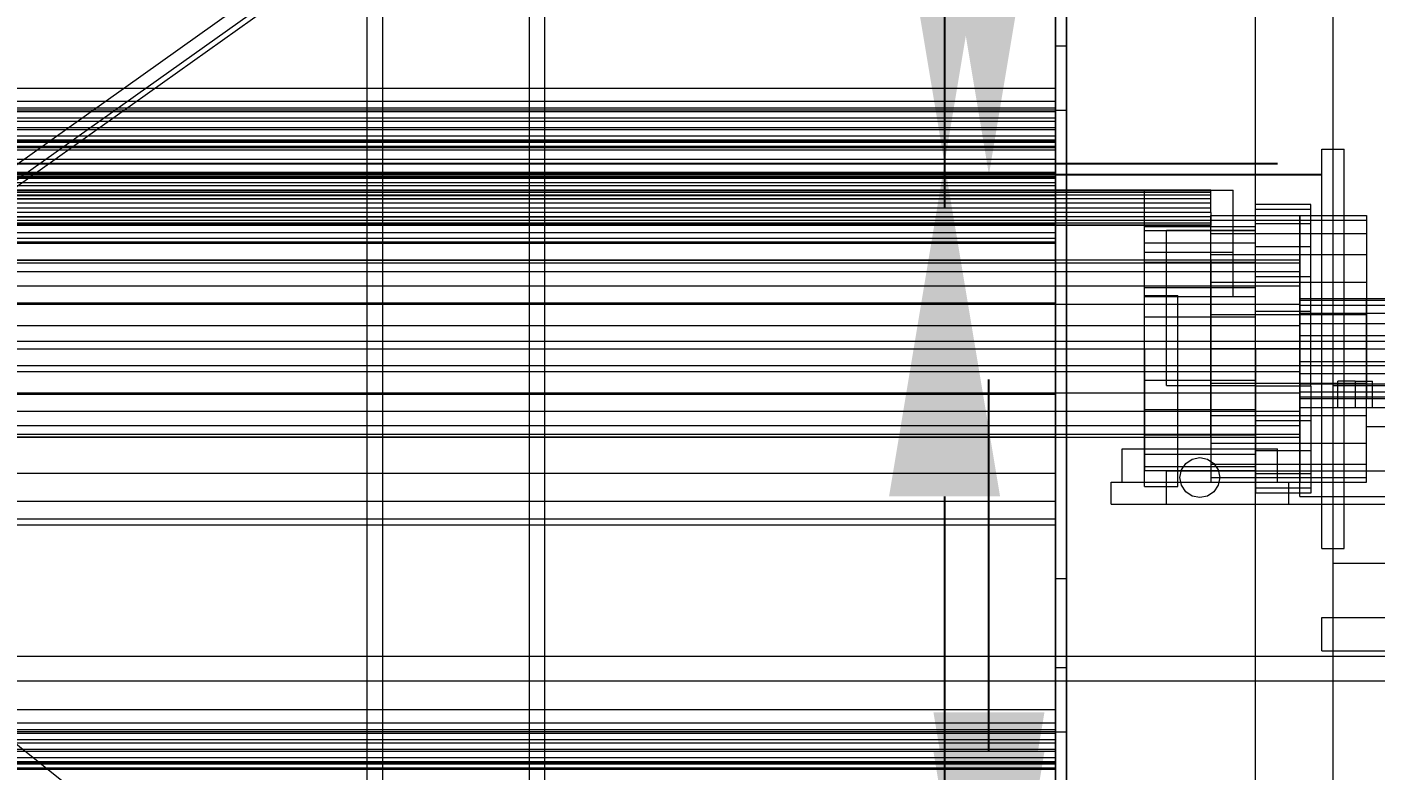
# Model space of a CAD drawing. Header units: millimetres. Extents: x -191664 to 191490, y -197311 to 10263.
# Drawn here: x 787 to 1394, y -30543 to -30208 of the extents above; entities that cross this region are included whole.
import ezdxf

# ---------------------------------------------------------------- set-up
doc = ezdxf.new("R2010")
doc.units = ezdxf.units.MM
for name, color, linetype, lineweight in [('COTAS_USUARIO', 1, 'Continuous', 0), ('frontal_C01', 7, 'Continuous', 0), ('frontal_secador', 7, 'Continuous', 0), ('frontal_tolva', 7, 'Continuous', 0)]:
    doc.layers.add(name, color=color, linetype=linetype, lineweight=lineweight)
doc.dimstyles.new('PLANTA_100', dxfattribs={"dimtxt": 250, "dimasz": 150, "dimexe": 150, "dimexo": 80, "dimgap": 100, "dimtad": 1, "dimtih": 1, "dimtoh": 1, "dimdec": 1, "dimdsep": 46, "dimcen": 0.09, "dimclrd": 1, "dimclre": 1, "dimclrt": 1, "dimadec": 0, "dimazin": 0, "dimtfac": 1, "dimtdec": 4, "dimtofl": 0, "dimtmove": 0, "dimatfit": 3, "dimfxl": 1, "dimtolj": 1, "dimtzin": 0, "dimarcsym": 0})

# ---------------------------------------------------------------- blocks, each defined once
blk = doc.blocks.new('*D104')
at = {"layer": 'COTAS_USUARIO', "color": 1, "lineweight": -2, "transparency": 16777216}
for p, q in [((1220, -30125), (1220, -29975)), ((100, -30275), (1370, -30275)), ((100, -30730), (1370, -30730)), ((1220, -30880), (1220, -31030))]:
    blk.add_line(p, q, dxfattribs=at)
at = {"layer": 'COTAS_USUARIO', "color": 1, "transparency": 16777216}
for points in [[(1195, -30125), (1245, -30125), (1220, -30275)], [(1195, -30880), (1245, -30880), (1220, -30730)]]:
    blk.add_solid(points, dxfattribs=at)
at = {"layer": 'Defpoints', "color": 0, "transparency": 16777216}
for p in [(20, -30275), (20, -30730), (1220, -30730)]:
    blk.add_point(p, dxfattribs=at)
blk = doc.blocks.new('*D105')
at = {"layer": 'COTAS_USUARIO', "color": 1, "lineweight": -2, "transparency": 16777216}
for p, q in [((1220, -30535), (1220, -30385)), ((100, -30685), (1370, -30685)), ((100, -30730), (1370, -30730)), ((1220, -30880), (1220, -31030))]:
    blk.add_line(p, q, dxfattribs=at)
at = {"layer": 'COTAS_USUARIO', "color": 1, "transparency": 16777216}
for points in [[(1195, -30535), (1245, -30535), (1220, -30685)], [(1195, -30880), (1245, -30880), (1220, -30730)]]:
    blk.add_solid(points, dxfattribs=at)
at = {"layer": 'Defpoints', "color": 0, "transparency": 16777216}
for p in [(20, -30685), (20, -30730), (1220, -30730)]:
    blk.add_point(p, dxfattribs=at)
blk = doc.blocks.new('*D107')
at = {"layer": 'COTAS_USUARIO', "color": 1, "lineweight": -2, "transparency": 16777216}
for p, q in [((100, -29700), (1370, -29700)), ((1220, -29850), (1220, -30125)), ((100, -30275), (1370, -30275))]:
    blk.add_line(p, q, dxfattribs=at)
at = {"layer": 'COTAS_USUARIO', "color": 1, "transparency": 16777216}
for points in [[(1195, -29850), (1245, -29850), (1220, -29700)], [(1195, -30125), (1245, -30125), (1220, -30275)]]:
    blk.add_solid(points, dxfattribs=at)
at = {"layer": 'Defpoints', "color": 0, "transparency": 16777216}
for p in [(20, -29700), (20, -30275), (1220, -30275)]:
    blk.add_point(p, dxfattribs=at)
blk = doc.blocks.new('*D112')
at = {"layer": 'COTAS_USUARIO', "color": 1, "lineweight": -2, "transparency": 16777216}
for p, q in [((1220, -30517.25), (1220, -30367.25)), ((100, -30667.25), (1370, -30667.25)), ((100, -30730), (1370, -30730)), ((1220, -30880), (1220, -31030))]:
    blk.add_line(p, q, dxfattribs=at)
at = {"layer": 'COTAS_USUARIO', "color": 1, "transparency": 16777216}
for points in [[(1195, -30517.25), (1245, -30517.25), (1220, -30667.25)], [(1195, -30880), (1245, -30880), (1220, -30730)]]:
    blk.add_solid(points, dxfattribs=at)
at = {"layer": 'Defpoints', "color": 0, "transparency": 16777216}
for p in [(20, -30667.25), (20, -30730), (1220, -30730)]:
    blk.add_point(p, dxfattribs=at)
blk = doc.blocks.new('*D113')
at = {"layer": 'COTAS_USUARIO', "color": 1, "lineweight": -2, "transparency": 16777216}
for p, q in [((1220, -30517.25), (1220, -30367.25)), ((100, -30667.25), (1370, -30667.25)), ((100, -30730), (1370, -30730)), ((1220, -30880), (1220, -31030))]:
    blk.add_line(p, q, dxfattribs=at)
at = {"layer": 'COTAS_USUARIO', "color": 1, "transparency": 16777216}
for points in [[(1195, -30517.25), (1245, -30517.25), (1220, -30667.25)], [(1195, -30880), (1245, -30880), (1220, -30730)]]:
    blk.add_solid(points, dxfattribs=at)
at = {"layer": 'Defpoints', "color": 0, "transparency": 16777216}
for p in [(20, -30667.25), (20, -30730), (1220, -30730)]:
    blk.add_point(p, dxfattribs=at)
blk = doc.blocks.new('*D115')
at = {"layer": 'COTAS_USUARIO', "color": 1, "lineweight": -2, "transparency": 16777216}
for p, q in [((100, -29700), (1370, -29700)), ((1220, -29850), (1220, -30125)), ((100, -30275), (1370, -30275))]:
    blk.add_line(p, q, dxfattribs=at)
at = {"layer": 'COTAS_USUARIO', "color": 1, "transparency": 16777216}
for points in [[(1195, -29850), (1245, -29850), (1220, -29700)], [(1195, -30125), (1245, -30125), (1220, -30275)]]:
    blk.add_solid(points, dxfattribs=at)
at = {"layer": 'Defpoints', "color": 0, "transparency": 16777216}
for p in [(20, -29700), (20, -30275), (1220, -30275)]:
    blk.add_point(p, dxfattribs=at)
blk = doc.blocks.new('*D118')
at = {"layer": 'COTAS_USUARIO', "color": 1, "lineweight": -2, "transparency": 16777216}
for p, q in [((1200, -29560), (1200, -29410)), ((80, -29710), (1350, -29710)), ((80, -29990), (1350, -29990)), ((1200, -30140), (1200, -30290))]:
    blk.add_line(p, q, dxfattribs=at)
at = {"layer": 'COTAS_USUARIO', "color": 1, "transparency": 16777216}
for points in [[(1175, -29560), (1225, -29560), (1200, -29710)], [(1175, -30140), (1225, -30140), (1200, -29990)]]:
    blk.add_solid(points, dxfattribs=at)
at = {"layer": 'Defpoints', "color": 0, "transparency": 16777216}
for p in [(0, -29710), (0, -29990), (1200, -29990)]:
    blk.add_point(p, dxfattribs=at)
blk = doc.blocks.new('*D119')
at = {"layer": 'COTAS_USUARIO', "color": 1, "lineweight": -2, "transparency": 16777216}
for p, q in [((1200, -29840), (1200, -29690)), ((80, -29990), (1350, -29990)), ((80, -30270), (1350, -30270)), ((1200, -30420), (1200, -30570))]:
    blk.add_line(p, q, dxfattribs=at)
at = {"layer": 'COTAS_USUARIO', "color": 1, "transparency": 16777216}
for points in [[(1175, -29840), (1225, -29840), (1200, -29990)], [(1175, -30420), (1225, -30420), (1200, -30270)]]:
    blk.add_solid(points, dxfattribs=at)
at = {"layer": 'Defpoints', "color": 0, "transparency": 16777216}
for p in [(0, -29990), (0, -30270), (1200, -30270)]:
    blk.add_point(p, dxfattribs=at)
blk = doc.blocks.new('*D120')
at = {"layer": 'COTAS_USUARIO', "color": 1, "lineweight": -2, "transparency": 16777216}
for p, q in [((1200, -30120), (1200, -29970)), ((80, -30270), (1350, -30270)), ((80, -30550), (1350, -30550)), ((1200, -30700), (1200, -30850))]:
    blk.add_line(p, q, dxfattribs=at)
at = {"layer": 'COTAS_USUARIO', "color": 1, "transparency": 16777216}
for points in [[(1175, -30120), (1225, -30120), (1200, -30270)], [(1175, -30700), (1225, -30700), (1200, -30550)]]:
    blk.add_solid(points, dxfattribs=at)
at = {"layer": 'Defpoints', "color": 0, "transparency": 16777216}
for p in [(0, -30270), (0, -30550), (1200, -30550)]:
    blk.add_point(p, dxfattribs=at)

msp = doc.modelspace()

# ---------------------------------------------------------------- linework, layer by layer
at = {"layer": 'frontal_C01', "color": 139, "true_color": 0x354b57}
for p, q in [((940, -31975), (940, -29288.06)), ((947, -31975), (947, -29288.06)), ((1013, -31975), (1013, -29288.06)), ((1020, -31975), (1020, -29288.06))]:
    msp.add_line(p, q, dxfattribs=at)
at = {"layer": 'frontal_secador', "color": 254, "true_color": 0xd8e0dc}
msp.add_line((1375, -31335), (1375, -29065), dxfattribs=at)
at = {"layer": 'frontal_secador', "color": 9, "true_color": 0xb8c6c1}
msp.add_line((1375, -30825), (1375, -29065), dxfattribs=at)
at = {"layer": 'frontal_secador', "color": 253, "true_color": 0x9fadb2}
msp.add_line((1375, -30650), (1375, -29065), dxfattribs=at)
at = {"layer": 'frontal_secador', "color": 251, "true_color": 0x536a64}
msp.add_line((1340, -31350), (1340, -29100), dxfattribs=at)
at = {"layer": 'frontal_secador', "color": 254, "true_color": 0xd2d7cc}
for p, q in [((1250, -30236), (1250, -29996)), ((-1250, -30236), (1250, -30236)), ((1250, -30236), (1250, -30242)), ((1250, -30276), (-1250, -30276)), ((1250, -30516), (1250, -30276)), ((1250, -30276), (1250, -30282)), ((-1250, -30516), (1250, -30516)), ((1250, -30516), (1250, -30522))]:
    msp.add_line(p, q, dxfattribs=at)
at = {"layer": 'frontal_secador', "color": 253, "true_color": 0xa8b3b5}
for p, q in [((1250, -30242), (1250, -30002)), ((1250, -30006), (1250, -30246)), ((1255, -30246), (1255, -30006)), ((1250, -30246), (1250, -30177)), ((1255, -30177), (1255, -30246)), ((1250, -30457), (1250, -30217)), ((1250, -30217), (1250, -30286)), ((1250, -30217), (1255, -30217)), ((1255, -30217), (1255, -30457)), ((1255, -30286), (1255, -30217)), ((-1250, -30242), (1250, -30242)), ((1250, -30242), (1250, -30246)), ((1250, -30246), (-1250, -30246)), ((1250, -30246), (1255, -30246)), ((1250, -30264), (-1250, -30264)), ((-1250, -30268), (1250, -30268)), ((1250, -30276), (1250, -30264)), ((1250, -30264), (1250, -30268)), ((1250, -30268), (1250, -30280)), ((1250, -30280), (-1250, -30280)), ((1250, -30276), (1250, -30280)), ((-1250, -30286), (1250, -30286)), ((1250, -30522), (1250, -30282)), ((1250, -30282), (1250, -30286)), ((1250, -30286), (1250, -30526)), ((1255, -30286), (1250, -30286)), ((1255, -30526), (1255, -30286)), ((1250, -30526), (1250, -30457)), ((1250, -30457), (1255, -30457)), ((1255, -30457), (1255, -30526)), ((1250, -30807), (1250, -30497)), ((1250, -30497), (1250, -30566)), ((1250, -30497), (1255, -30497)), ((1255, -30497), (1255, -30807)), ((1255, -30566), (1255, -30497)), ((-1250, -30522), (1250, -30522)), ((1250, -30522), (1250, -30526)), ((1250, -30526), (-1250, -30526)), ((1250, -30526), (1255, -30526))]:
    msp.add_line(p, q, dxfattribs=at)
at = {"layer": 'frontal_secador', "color": 9, "true_color": 0xc7cdbf}
for p, q in [((1250, -30246.66), (1250, -30242)), ((1250, -30242), (1250, -30245)), ((-1250, -30245), (1250, -30245)), ((-1250, -30246.66), (1250, -30246.66)), ((1250, -30249.66), (-1250, -30249.66)), ((1250, -30245), (1250, -30249.66)), ((1250, -30246.66), (1250, -30249.66)), ((1250, -30251), (1250, -30246.66)), ((1250, -30249.66), (1250, -30254)), ((-1250, -30251), (1250, -30251)), ((1250, -30254), (-1250, -30254)), ((-1250, -30254.73), (1250, -30254.73)), ((1250, -30251), (1250, -30254)), ((1250, -30254.73), (1250, -30251)), ((1250, -30254), (1250, -30257.73)), ((1250, -30254.73), (1250, -30257.73)), ((1250, -30257.59), (1250, -30254.73)), ((-1250, -30257.59), (1250, -30257.59)), ((1250, -30257.73), (-1250, -30257.73)), ((-1250, -30259.39), (1250, -30259.39)), ((-1250, -30260), (1250, -30260)), ((1250, -30260.59), (-1250, -30260.59)), ((1250, -30257.59), (1250, -30260.59)), ((1250, -30259.39), (1250, -30257.59)), ((1250, -30257.73), (1250, -30260.59)), ((1250, -30259.39), (1250, -30262.39)), ((1250, -30260), (1250, -30259.39)), ((1250, -30260), (1250, -30263)), ((1250, -30260.59), (1250, -30262.39)), ((1250, -30262.39), (-1250, -30262.39)), ((1250, -30263), (-1250, -30263)), ((1250, -30262.39), (1250, -30263)), ((1250, -30526.66), (1250, -30522)), ((1250, -30522), (1250, -30525)), ((-1250, -30525), (1250, -30525)), ((-1250, -30526.66), (1250, -30526.66)), ((1250, -30525), (1250, -30529.66)), ((1250, -30526.66), (1250, -30529.66)), ((1250, -30531), (1250, -30526.66)), ((1250, -30529.66), (-1250, -30529.66)), ((-1250, -30531), (1250, -30531)), ((1250, -30534), (-1250, -30534)), ((-1250, -30534.73), (1250, -30534.73)), ((1250, -30529.66), (1250, -30534)), ((1250, -30531), (1250, -30534)), ((1250, -30534.73), (1250, -30531)), ((1250, -30534), (1250, -30537.73)), ((1250, -30534.73), (1250, -30537.73)), ((1250, -30537.59), (1250, -30534.73)), ((-1250, -30537.59), (1250, -30537.59)), ((1250, -30537.73), (-1250, -30537.73)), ((-1250, -30539.39), (1250, -30539.39)), ((-1250, -30540), (1250, -30540)), ((1250, -30540.59), (-1250, -30540.59)), ((1250, -30537.59), (1250, -30540.59)), ((1250, -30539.39), (1250, -30537.59)), ((1250, -30537.73), (1250, -30540.59)), ((1250, -30539.39), (1250, -30542.39)), ((1250, -30540), (1250, -30539.39)), ((1250, -30540), (1250, -30543)), ((1250, -30540.59), (1250, -30542.39)), ((1250, -30542.39), (-1250, -30542.39)), ((1250, -30543), (-1250, -30543)), ((1250, -30542.39), (1250, -30543))]:
    msp.add_line(p, q, dxfattribs=at)
at = {"layer": 'frontal_secador', "color": 33, "true_color": 0xb7a252}
for p, q in [((1370, -30263.5), (1380, -30263.5)), ((1370, -30443.5), (1370, -30263.5)), ((1380, -30443.5), (1380, -30263.5)), ((1370, -30443.5), (1380, -30443.5))]:
    msp.add_line(p, q, dxfattribs=at)
at = {"layer": 'frontal_secador', "color": 253, "true_color": 0xa4b0b5}
for p, q in [((1250, -30274), (-1250, -30274)), ((1250, -30276.71), (1250, -30274)), ((1250, -30274.55), (1250, -30274)), ((1250, -30274.55), (-1250, -30274.55)), ((1250, -30276.14), (-1250, -30276.14)), ((1250, -30276.71), (-1250, -30276.71)), ((1250, -30278.69), (-1250, -30278.69)), ((1250, -30276.14), (1250, -30274.55)), ((1250, -30278.69), (1250, -30276.14)), ((1250, -30284.65), (1250, -30276.71)), ((1250, -30282), (1250, -30278.69)), ((1320, -30282), (-1320, -30282)), ((1320, -30282.27), (-1320, -30282.27)), ((1320, -30283.07), (-1320, -30283.07)), ((1320, -30284.34), (-1320, -30284.34)), ((1320, -30286), (-1320, -30286)), ((1250, -30282), (-1250, -30282)), ((1250, -30284.65), (-1250, -30284.65)), ((1250, -30285.86), (-1250, -30285.86)), ((1250, -30285.86), (1250, -30282)), ((1250, -30297.29), (1250, -30284.65)), ((1250, -30290), (1250, -30285.86)), ((1320, -30282.27), (1320, -30282)), ((1320, -30283.07), (1320, -30282.27)), ((1320, -30284.34), (1320, -30283.07)), ((1320, -30286), (1320, -30284.34)), ((1320, -30287.93), (1320, -30286)), ((1320, -30287.93), (-1320, -30287.93)), ((-1320, -30290), (1320, -30290)), ((1320, -30292.07), (-1320, -30292.07)), ((-1250, -30290), (1250, -30290)), ((1250, -30294.14), (1250, -30290)), ((1320, -30290), (1320, -30287.93)), ((1320, -30292.07), (1320, -30290)), ((1320, -30292.07), (1320, -30294)), ((1320, -30294), (-1320, -30294)), ((1320, -30295.66), (-1320, -30295.66)), ((1320, -30296.93), (-1320, -30296.93)), ((1320, -30297.73), (-1320, -30297.73)), ((1320, -30298), (-1320, -30298)), ((1250, -30294.14), (-1250, -30294.14)), ((1250, -30297.29), (-1250, -30297.29)), ((1250, -30298), (-1250, -30298)), ((1250, -30294.14), (1250, -30298)), ((1250, -30313.75), (1250, -30297.29)), ((1250, -30298), (1250, -30301.31)), ((1290, -30300.37), (1290, -30298.5)), ((1340, -30298.5), (1290, -30298.5)), ((1320, -30294), (1320, -30295.66)), ((1320, -30295.66), (1320, -30296.93)), ((1320, -30296.93), (1320, -30297.73)), ((1320, -30297.73), (1320, -30298)), ((1340, -30300.37), (1340, -30298.5)), ((1250, -30301.31), (-1250, -30301.31)), ((1250, -30303.86), (-1250, -30303.86)), ((1250, -30301.31), (1250, -30303.86)), ((1250, -30303.86), (1250, -30305.45)), ((1290, -30305.87), (1290, -30300.37)), ((1340, -30300.37), (1290, -30300.37)), ((1340, -30305.87), (1340, -30300.37)), ((1250, -30305.45), (-1250, -30305.45)), ((1250, -30306), (-1250, -30306)), ((1250, -30305.45), (1250, -30306)), ((1290, -30314.61), (1290, -30305.87)), ((1340, -30305.87), (1290, -30305.87)), ((1340, -30314.61), (1340, -30305.87)), ((1360, -30313.5), (-1360, -30313.5)), ((1360, -30314.86), (-1360, -30314.86)), ((1250, -30313.75), (-1250, -30313.75)), ((1250, -30332.92), (1250, -30313.75)), ((1290, -30326), (1290, -30314.61)), ((1340, -30314.61), (1290, -30314.61)), ((1340, -30326), (1340, -30314.61)), ((1360, -30314.86), (1360, -30313.5)), ((1360, -30318.86), (1360, -30314.86)), ((1360, -30318.86), (-1360, -30318.86)), ((1360, -30325.22), (1360, -30318.86)), ((1360, -30325.22), (-1360, -30325.22)), ((1290, -30339.26), (1290, -30326)), ((1340, -30326), (1290, -30326)), ((1340, -30339.26), (1340, -30326)), ((1360, -30333.5), (1360, -30325.22)), ((1360, -30333.5), (-1360, -30333.5)), ((1250, -30332.92), (-1250, -30332.92)), ((1250, -30353.5), (1250, -30332.92)), ((1360, -30343.15), (1360, -30333.5)), ((1290, -30353.5), (1290, -30339.26)), ((1340, -30339.26), (1290, -30339.26)), ((1340, -30353.5), (1340, -30339.26)), ((1360, -30343.15), (-1360, -30343.15)), ((1360, -30353.5), (1360, -30343.15)), ((-1360, -30353.5), (1360, -30353.5)), ((-1250, -30353.5), (1250, -30353.5)), ((1250, -30374.08), (1250, -30353.5)), ((1290, -30353.5), (1290, -30367.74)), ((1290, -30353.5), (1340, -30353.5)), ((1340, -30367.74), (1340, -30353.5)), ((1360, -30363.85), (1360, -30353.5)), ((1360, -30363.85), (-1360, -30363.85)), ((1360, -30363.85), (1360, -30373.5)), ((1290, -30367.74), (1290, -30381)), ((1340, -30367.74), (1290, -30367.74)), ((1340, -30367.74), (1340, -30381)), ((1360, -30373.5), (-1360, -30373.5)), ((1250, -30374.08), (-1250, -30374.08)), ((1250, -30374.08), (1250, -30393.25)), ((1360, -30373.5), (1360, -30381.78)), ((1360, -30381.78), (-1360, -30381.78)), ((1290, -30381), (1290, -30392.39)), ((1340, -30381), (1290, -30381)), ((1340, -30381), (1340, -30392.39)), ((1360, -30381.78), (1360, -30388.14)), ((1360, -30388.14), (-1360, -30388.14)), ((1360, -30388.14), (1360, -30392.14)), ((1360, -30392.14), (-1360, -30392.14)), ((1360, -30393.5), (-1360, -30393.5)), ((1250, -30393.25), (-1250, -30393.25)), ((1250, -30393.25), (1250, -30409.71)), ((1290, -30392.39), (1290, -30401.13)), ((1340, -30392.39), (1290, -30392.39)), ((1340, -30392.39), (1340, -30401.13)), ((1360, -30392.14), (1360, -30393.5)), ((1290, -30401.13), (1290, -30406.63)), ((1340, -30401.13), (1290, -30401.13)), ((1340, -30401.13), (1340, -30406.63)), ((1290, -30406.63), (1290, -30408.5)), ((1340, -30406.63), (1290, -30406.63)), ((1340, -30406.63), (1340, -30408.5)), ((1250, -30409.71), (-1250, -30409.71)), ((1250, -30409.71), (1250, -30422.35)), ((1340, -30408.5), (1290, -30408.5)), ((1250, -30422.35), (-1250, -30422.35)), ((1250, -30422.35), (1250, -30430.29)), ((1250, -30430.29), (-1250, -30430.29)), ((1250, -30430.29), (1250, -30433)), ((1250, -30433), (-1250, -30433))]:
    msp.add_line(p, q, dxfattribs=at)
at = {"layer": 'frontal_secador', "color": 8, "true_color": 0x617680}
for p, q in [((1290, -30282), (1330, -30282)), ((1290, -30310), (1290, -30282)), ((1330, -30310), (1330, -30282)), ((1300, -30300), (1340, -30300)), ((1300, -30330), (1300, -30300)), ((1340, -30330), (1340, -30300)), ((1290, -30310), (1330, -30310)), ((1290, -30330), (1290, -30310)), ((1330, -30330), (1330, -30310)), ((1290, -30329.5), (1305, -30329.5)), ((1290, -30415.5), (1290, -30329.5)), ((1290, -30330), (1330, -30330)), ((1300, -30330), (1340, -30330)), ((1300, -30370), (1300, -30330)), ((1305, -30415.5), (1305, -30329.5)), ((1340, -30370), (1340, -30330)), ((1300, -30370), (1340, -30370)), ((1280, -30398.5), (1350, -30398.5)), ((1280, -30413.5), (1280, -30398.5)), ((1350, -30413.5), (1350, -30398.5)), ((1275, -30413.5), (1355, -30413.5)), ((1275, -30423.5), (1275, -30413.5)), ((1280, -30413.5), (1350, -30413.5)), ((1355, -30423.5), (1355, -30413.5)), ((1290, -30415.5), (1305, -30415.5)), ((1275, -30423.5), (1355, -30423.5))]:
    msp.add_line(p, q, dxfattribs=at)
at = {"layer": 'frontal_secador', "color": 55, "true_color": 0xb2a258}
for p, q in [((1340, -30290.71), (1340, -30288.5)), ((1365, -30288.5), (1340, -30288.5)), ((1340, -30297.21), (1340, -30290.71)), ((1365, -30290.71), (1340, -30290.71)), ((1365, -30290.71), (1365, -30288.5)), ((1365, -30297.21), (1365, -30290.71)), ((1340, -30307.54), (1340, -30297.21)), ((1365, -30297.21), (1340, -30297.21)), ((1365, -30307.54), (1365, -30297.21)), ((1340, -30321), (1340, -30307.54)), ((1365, -30307.54), (1340, -30307.54)), ((1365, -30321), (1365, -30307.54)), ((1340, -30336.68), (1340, -30321)), ((1365, -30321), (1340, -30321)), ((1365, -30336.68), (1365, -30321)), ((1340, -30353.5), (1340, -30336.68)), ((1365, -30336.68), (1340, -30336.68)), ((1365, -30353.5), (1365, -30336.68)), ((1340, -30353.5), (1340, -30370.32)), ((1340, -30353.5), (1365, -30353.5)), ((1365, -30370.32), (1365, -30353.5)), ((1340, -30370.32), (1340, -30386)), ((1365, -30370.32), (1340, -30370.32)), ((1365, -30370.32), (1365, -30386)), ((1340, -30386), (1340, -30399.46)), ((1365, -30386), (1340, -30386)), ((1365, -30386), (1365, -30399.46)), ((1340, -30399.46), (1340, -30409.79)), ((1365, -30399.46), (1340, -30399.46)), ((1365, -30399.46), (1365, -30409.79)), ((1340, -30409.79), (1340, -30416.29)), ((1365, -30409.79), (1340, -30409.79)), ((1365, -30409.79), (1365, -30416.29)), ((1340, -30416.29), (1340, -30418.5)), ((1365, -30416.29), (1340, -30416.29)), ((1365, -30418.5), (1340, -30418.5)), ((1365, -30416.29), (1365, -30418.5))]:
    msp.add_line(p, q, dxfattribs=at)
at = {"layer": 'frontal_secador', "color": 252, "true_color": 0x8ba19a}
for p, q in [((1320, -30295.54), (1320, -30293.5)), ((1320, -30293.5), (1360, -30293.5)), ((1320, -30313.5), (1320, -30293.5)), ((1320, -30301.54), (1320, -30295.54)), ((1320, -30295.54), (1360, -30295.54)), ((1320, -30314.86), (1320, -30295.54)), ((1360, -30293.5), (1360, -30295.54)), ((1360, -30293.5), (1360, -30313.5)), ((1360, -30293.5), (1390, -30293.5)), ((1360, -30331), (1360, -30293.5)), ((1360, -30295.54), (1360, -30301.54)), ((1360, -30295.54), (1360, -30314.86)), ((1360, -30295.54), (1390, -30295.54)), ((1360, -30331.77), (1360, -30295.54)), ((1390, -30293.5), (1390, -30295.54)), ((1390, -30293.5), (1390, -30331)), ((1390, -30295.54), (1390, -30301.54)), ((1390, -30295.54), (1390, -30331.77)), ((1320, -30311.07), (1320, -30301.54)), ((1320, -30301.54), (1360, -30301.54)), ((1320, -30318.86), (1320, -30301.54)), ((1360, -30301.54), (1360, -30311.07)), ((1360, -30301.54), (1360, -30318.86)), ((1360, -30301.54), (1390, -30301.54)), ((1360, -30334.01), (1360, -30301.54)), ((1390, -30301.54), (1390, -30311.07)), ((1390, -30301.54), (1390, -30334.01)), ((1320, -30323.5), (1320, -30311.07)), ((1320, -30311.07), (1360, -30311.07)), ((1320, -30325.22), (1320, -30311.07)), ((1320, -30313.5), (1320, -30314.86)), ((1360, -30313.5), (1320, -30313.5)), ((1320, -30314.86), (1320, -30318.86)), ((1360, -30314.86), (1320, -30314.86)), ((1360, -30311.07), (1360, -30323.5)), ((1360, -30311.07), (1360, -30325.22)), ((1360, -30311.07), (1390, -30311.07)), ((1360, -30337.59), (1360, -30311.07)), ((1390, -30311.07), (1390, -30323.5)), ((1390, -30311.07), (1390, -30337.59)), ((1320, -30318.86), (1320, -30325.22)), ((1360, -30318.86), (1320, -30318.86)), ((1320, -30337.97), (1320, -30323.5)), ((1320, -30323.5), (1360, -30323.5)), ((1320, -30333.5), (1320, -30323.5)), ((1320, -30325.22), (1320, -30333.5)), ((1360, -30325.22), (1320, -30325.22)), ((1360, -30323.5), (1360, -30337.97)), ((1360, -30323.5), (1360, -30333.5)), ((1360, -30323.5), (1390, -30323.5)), ((1360, -30342.25), (1360, -30323.5)), ((1390, -30323.5), (1390, -30337.97)), ((1390, -30323.5), (1390, -30342.25)), ((1320, -30333.5), (1320, -30343.15)), ((1360, -30333.5), (1320, -30333.5)), ((1390, -30331), (1360, -30331)), ((1390, -30331.77), (1360, -30331.77)), ((1390, -30334.01), (1360, -30334.01)), ((1390, -30331.77), (1390, -30331)), ((1390, -30334.01), (1390, -30331.77)), ((1390, -30337.59), (1390, -30334.01)), ((1320, -30353.5), (1320, -30337.97)), ((1320, -30337.97), (1360, -30337.97)), ((1320, -30343.15), (1320, -30337.97)), ((1390, -30337.59), (1360, -30337.59)), ((1360, -30337.97), (1360, -30353.5)), ((1360, -30337.97), (1360, -30343.15)), ((1360, -30337.97), (1390, -30337.97)), ((1360, -30347.68), (1360, -30337.97)), ((1390, -30342.25), (1390, -30337.59)), ((1390, -30337.97), (1390, -30353.5)), ((1390, -30337.97), (1390, -30347.68)), ((1320, -30343.15), (1320, -30353.5)), ((1360, -30343.15), (1320, -30343.15)), ((1390, -30342.25), (1360, -30342.25)), ((1390, -30347.68), (1390, -30342.25)), ((1390, -30347.68), (1360, -30347.68)), ((1390, -30353.5), (1390, -30347.68)), ((1360, -30353.5), (1320, -30353.5)), ((1320, -30353.5), (1320, -30369.03)), ((1320, -30363.85), (1320, -30353.5)), ((1360, -30369.03), (1360, -30353.5)), ((1390, -30353.5), (1360, -30353.5)), ((1390, -30359.32), (1360, -30359.32)), ((1360, -30359.32), (1360, -30369.03)), ((1390, -30369.03), (1390, -30353.5)), ((1390, -30353.5), (1390, -30359.32)), ((1390, -30369.03), (1390, -30359.32)), ((1390, -30359.32), (1390, -30364.75)), ((1360, -30363.85), (1320, -30363.85)), ((1320, -30363.85), (1320, -30369.03)), ((1320, -30373.5), (1320, -30363.85)), ((1360, -30369.03), (1360, -30363.85)), ((1390, -30364.75), (1360, -30364.75)), ((1360, -30364.75), (1360, -30383.5)), ((1390, -30383.5), (1390, -30364.75)), ((1390, -30364.75), (1390, -30369.41)), ((1320, -30369.03), (1360, -30369.03)), ((1320, -30369.03), (1320, -30383.5)), ((1360, -30383.5), (1360, -30369.03)), ((1360, -30369.03), (1390, -30369.03)), ((1390, -30369.41), (1360, -30369.41)), ((1360, -30369.41), (1360, -30395.93)), ((1390, -30383.5), (1390, -30369.03)), ((1390, -30395.93), (1390, -30369.41)), ((1390, -30369.41), (1390, -30372.99)), ((1360, -30373.5), (1320, -30373.5)), ((1320, -30373.5), (1320, -30383.5)), ((1320, -30381.78), (1320, -30373.5)), ((1390, -30372.99), (1360, -30372.99)), ((1360, -30372.99), (1360, -30405.46)), ((1360, -30383.5), (1360, -30373.5)), ((1390, -30375.23), (1360, -30375.23)), ((1360, -30375.23), (1360, -30411.46)), ((1390, -30376), (1360, -30376)), ((1360, -30376), (1360, -30413.5)), ((1390, -30405.46), (1390, -30372.99)), ((1390, -30372.99), (1390, -30375.23)), ((1390, -30411.46), (1390, -30375.23)), ((1390, -30375.23), (1390, -30376)), ((1390, -30413.5), (1390, -30376)), ((1360, -30381.78), (1320, -30381.78)), ((1320, -30381.78), (1320, -30395.93)), ((1320, -30388.14), (1320, -30381.78)), ((1320, -30383.5), (1360, -30383.5)), ((1320, -30383.5), (1320, -30395.93)), ((1360, -30395.93), (1360, -30381.78)), ((1360, -30395.93), (1360, -30383.5)), ((1360, -30383.5), (1390, -30383.5)), ((1390, -30395.93), (1390, -30383.5)), ((1360, -30388.14), (1320, -30388.14)), ((1320, -30388.14), (1320, -30405.46)), ((1320, -30392.14), (1320, -30388.14)), ((1360, -30405.46), (1360, -30388.14)), ((1360, -30392.14), (1320, -30392.14)), ((1320, -30392.14), (1320, -30411.46)), ((1320, -30393.5), (1320, -30392.14)), ((1360, -30393.5), (1320, -30393.5)), ((1320, -30393.5), (1320, -30413.5)), ((1360, -30411.46), (1360, -30392.14)), ((1360, -30413.5), (1360, -30393.5)), ((1320, -30395.93), (1360, -30395.93)), ((1320, -30395.93), (1320, -30405.46)), ((1360, -30405.46), (1360, -30395.93)), ((1360, -30395.93), (1390, -30395.93)), ((1390, -30405.46), (1390, -30395.93)), ((1320, -30405.46), (1360, -30405.46)), ((1320, -30405.46), (1320, -30411.46)), ((1360, -30411.46), (1360, -30405.46)), ((1360, -30405.46), (1390, -30405.46)), ((1390, -30411.46), (1390, -30405.46)), ((1320, -30411.46), (1360, -30411.46)), ((1320, -30411.46), (1320, -30413.5)), ((1320, -30413.5), (1360, -30413.5)), ((1360, -30413.5), (1360, -30411.46)), ((1360, -30411.46), (1390, -30411.46)), ((1360, -30413.5), (1390, -30413.5)), ((1390, -30413.5), (1390, -30411.46))]:
    msp.add_line(p, q, dxfattribs=at)
at = {"layer": 'frontal_secador', "color": 9, "true_color": 0xbcc6c9}
for p, q in [((1360, -30331.77), (1360, -30331)), ((1620, -30331), (1360, -30331)), ((1360, -30334.01), (1360, -30331.77)), ((1620, -30331.77), (1360, -30331.77)), ((1360, -30337.59), (1360, -30334.01)), ((1620, -30334.01), (1360, -30334.01)), ((1360, -30342.25), (1360, -30337.59)), ((1620, -30337.59), (1360, -30337.59)), ((1360, -30347.68), (1360, -30342.25)), ((1620, -30342.25), (1360, -30342.25)), ((1360, -30353.5), (1360, -30347.68)), ((1620, -30347.68), (1360, -30347.68)), ((1360, -30353.5), (1360, -30359.32)), ((1360, -30353.5), (1620, -30353.5)), ((1360, -30359.32), (1360, -30364.75)), ((1620, -30359.32), (1360, -30359.32)), ((1360, -30364.75), (1360, -30369.41)), ((1620, -30364.75), (1360, -30364.75)), ((1360, -30369.41), (1360, -30372.99)), ((1620, -30369.41), (1360, -30369.41)), ((1360, -30372.99), (1360, -30375.23)), ((1620, -30372.99), (1360, -30372.99)), ((1360, -30375.23), (1360, -30376)), ((1620, -30375.23), (1360, -30375.23)), ((1620, -30376), (1360, -30376))]:
    msp.add_line(p, q, dxfattribs=at)
at = {"layer": 'frontal_secador', "color": 252, "true_color": 0x798e91}
for p, q in [((1375, -30370), (1430, -30370)), ((1375, -30450), (1375, -30370)), ((1375, -30450), (1430, -30450))]:
    msp.add_line(p, q, dxfattribs=at)
at = {"layer": 'frontal_secador', "color": 43, "true_color": 0xe7bf45}
for p, q in [((1385, -30368), (1377.21, -30368)), ((1377.21, -30380), (1377.21, -30368)), ((1385, -30368), (1392.79, -30368)), ((1385, -30368), (1385, -30380)), ((1392.79, -30380), (1392.79, -30368)), ((1377.21, -30380), (1385, -30380)), ((1385, -30380), (1392.79, -30380))]:
    msp.add_line(p, q, dxfattribs=at)
at = {"layer": 'frontal_secador', "color": 142, "true_color": 0x159eb4}
for p, q in [((1360, -30380), (1410, -30380)), ((1360, -30420), (1360, -30380)), ((1360, -30420), (1410, -30420))]:
    msp.add_line(p, q, dxfattribs=at)
at = {"layer": 'frontal_secador', "color": 117, "true_color": 0x356c64}
for p, q in [((1390, -30388.5), (1440, -30388.5)), ((1390, -30408.5), (1390, -30388.5)), ((1390, -30408.5), (1440, -30408.5))]:
    msp.add_line(p, q, dxfattribs=at)
at = {"layer": 'frontal_secador', "color": 9, "true_color": 0xb2bdc0}
for p, q in [((1306, -30411.5), (1306.69, -30408.06)), ((1306.69, -30408.06), (1308.64, -30405.14)), ((1308.64, -30405.14), (1311.56, -30403.19)), ((1311.56, -30403.19), (1315, -30402.5)), ((1315, -30402.5), (1318.44, -30403.19)), ((1318.44, -30403.19), (1321.36, -30405.14)), ((1321.36, -30405.14), (1323.31, -30408.06)), ((1323.31, -30408.06), (1324, -30411.5)), ((1306.69, -30414.94), (1306, -30411.5)), ((1324, -30411.5), (1323.31, -30414.94)), ((1308.64, -30417.86), (1306.69, -30414.94)), ((1311.56, -30419.81), (1308.64, -30417.86)), ((1315, -30420.5), (1311.56, -30419.81)), ((1318.44, -30419.81), (1315, -30420.5)), ((1321.36, -30417.86), (1318.44, -30419.81)), ((1323.31, -30414.94), (1321.36, -30417.86))]:
    msp.add_line(p, q, dxfattribs=at)
at = {"layer": 'frontal_secador', "color": 253, "true_color": 0xa6b3ba}
for p, q in [((1300, -30408.5), (1450, -30408.5)), ((1300, -30423.5), (1300, -30408.5)), ((1300, -30408.5), (1595, -30408.5)), ((1300, -30423.5), (1450, -30423.5)), ((1300, -30423.5), (1595, -30423.5)), ((1370, -30474.49), (1430, -30474.49)), ((1370, -30489.49), (1370, -30474.49)), ((1370, -30489.49), (1430, -30489.49))]:
    msp.add_line(p, q, dxfattribs=at)
at = {"layer": 'frontal_tolva', "color": 252, "true_color": 0x818b94}
for p, q in [((1725, -29600), (600, -30400)), ((604.64, -30406.52), (1729.64, -29606.52)), ((600, -30406.85), (1725, -29606.85))]:
    msp.add_line(p, q, dxfattribs=at)
at = {"layer": 'frontal_tolva', "color": 156, "true_color": 0x164b78}
for p, q in [((-1821.5, -30350), (1821.5, -30350)), ((-1821.5, -30361), (1821.5, -30361)), ((1763.73, -31316.57), (716.73, -30479.57)), ((-1821.5, -30492), (1821.5, -30492)), ((-1821.5, -30503), (1821.5, -30503))]:
    msp.add_line(p, q, dxfattribs=at)

# ---------------------------------------------------------------- dimensions: what is measured, and where the dimension line sits
at = {"layer": 'COTAS_USUARIO'}
for p1, p2, picture, middle in [((0, -29710), (0, -29990), '*D118', (1200, -29850)), ((0, -29990), (0, -30270), '*D119', (1200, -30130)), ((20, -29700), (20, -30275), '*D107', (1220, -29987.5)), ((20, -29700), (20, -30275), '*D115', (1220, -29987.5)), ((0, -30270), (0, -30550), '*D120', (1200, -30410)), ((20, -30275), (20, -30730), '*D104', (1220, -30502.5)), ((20, -30667.25), (20, -30730), '*D112', (1220, -30698.625)), ((20, -30667.25), (20, -30730), '*D113', (1220, -30698.625)), ((20, -30685), (20, -30730), '*D105', (1220, -30707.5))]:
    dim = msp.add_aligned_dim(p1=p1, p2=p2, distance=1200, dimstyle='PLANTA_100', dxfattribs=at)
    dim.commit()
    dim.dimension.update_dxf_attribs({"geometry": picture, "text_midpoint": middle})

doc.saveas('drawing.dxf')
